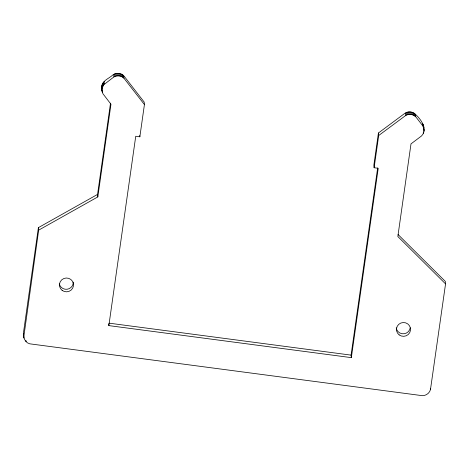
<?xml version="1.0" encoding="UTF-8"?>
<svg xmlns="http://www.w3.org/2000/svg" width="469" height="469" viewBox="0 0 469 469"><rect width="100%" height="100%" fill="white"/><g stroke="black" fill="none" stroke-linecap="round" stroke-linejoin="round"><path stroke-width="0.7" d="M398.093 234.547L445.286 281.377L445.55 283.886L430.46 389.68C429.504 393.192 426.022 395.73 422.393 395.684L29.805 343.83C24.775 342.663 22.917 337 23.526 332.386L38.399 227.635L97.552 194.406L110.502 103.192M23.778 337.018L38.663 230.144L97.816 196.916L110.971 104.253L102.998 93.829C101.761 91.191 101.421 88.014 101.949 85.147C103.456 80.088 109.3 78.341 112.771 74.987C116.253 72.29 121.752 72.982 124.396 76.517L144.159 102.054L144.423 104.569L139.85 136.796L135.74 136.256L108.849 325.609L351.34 357.636L378.225 168.283L374.115 167.738L373.852 165.229L378.424 132.997L404.577 113.527C408.059 110.831 413.558 111.522 416.202 115.063C421.297 119.783 427.828 129.421 421.584 135.91L410.996 143.877L397.841 236.54L445.55 283.886M144.423 104.569L123.951 78.229C121.383 75.638 117.103 75.099 113.944 76.91L103.667 84.819L101.996 88.7L102.183 91.871M374.115 167.738L378.694 135.512L378.424 132.997M351.34 357.636L351.076 355.127L377.651 167.949M378.694 135.512L405.749 115.45C408.909 113.639 413.189 114.184 415.757 116.769L422.979 126.102L424.058 130.171M109.312 323.194L351.076 355.127M23.514 334.508L23.72 335.552M423.53 125.551L423.794 128.06M423.718 128.717L423.982 131.232M423.185 124.543L423.448 127.052M422.716 123.587L422.979 126.102M423.273 132.024L423.401 133.278M415.493 114.26L415.757 116.769M414.684 113.557L414.948 116.066M413.787 112.965L414.051 115.474M412.814 112.49L413.078 114.999M411.788 112.144L412.052 114.653M410.727 111.933L410.991 114.442M409.642 111.862L409.906 114.372M408.558 111.927L408.821 114.436M407.497 112.132L407.76 114.641M406.465 112.472L406.729 114.981M405.486 112.935L405.749 115.45M430.325 388.42L430.46 389.68M139.715 135.541L139.85 136.796M123.687 75.72L123.951 78.229M122.878 75.017L123.142 77.526M121.981 74.419L122.245 76.934M121.008 73.95L121.272 76.459M119.982 73.604L120.246 76.113M118.921 73.393L119.185 75.902M117.836 73.316L118.1 75.831M116.752 73.387L117.021 75.896M115.691 73.592L115.954 76.101M114.659 73.926L114.923 76.441M113.68 74.395L113.944 76.91M104.124 81.512L104.388 84.021M103.403 82.31L103.667 84.819M102.793 83.189L103.057 85.704M102.306 84.144L102.57 86.654M101.949 85.147L102.213 87.662M102.324 90.992L102.459 92.246M101.732 86.19L101.996 88.7M101.65 87.252L101.978 90.822M97.552 194.406L97.816 196.916M108.656 323.727L108.849 325.609M38.399 227.635L38.663 230.144M25.971 340.459L26.1 341.713M23.45 333.447L23.714 335.956M23.784 336.179L23.983 338.061M423.73 126.595L423.794 127.656M73.264 282.121A7.058 6.912 -6 0 1 67.085 289.256A7.058 6.912 -6 0 1 59.317 283.874M410.217 327.837A7.058 6.912 -6 0 1 396.229 327.796M62.143 290.381A7.058 6.912 -6 0 0 73.469 285.838A7.058 6.912 -6 0 0 63.831 278.522A7.058 6.912 -6 0 0 62.143 290.381M399.16 334.895A7.058 6.912 -6 0 0 410.481 330.346A7.058 6.912 -6 0 0 400.843 323.035A7.058 6.912 -6 0 0 399.16 334.895"/></g></svg>
